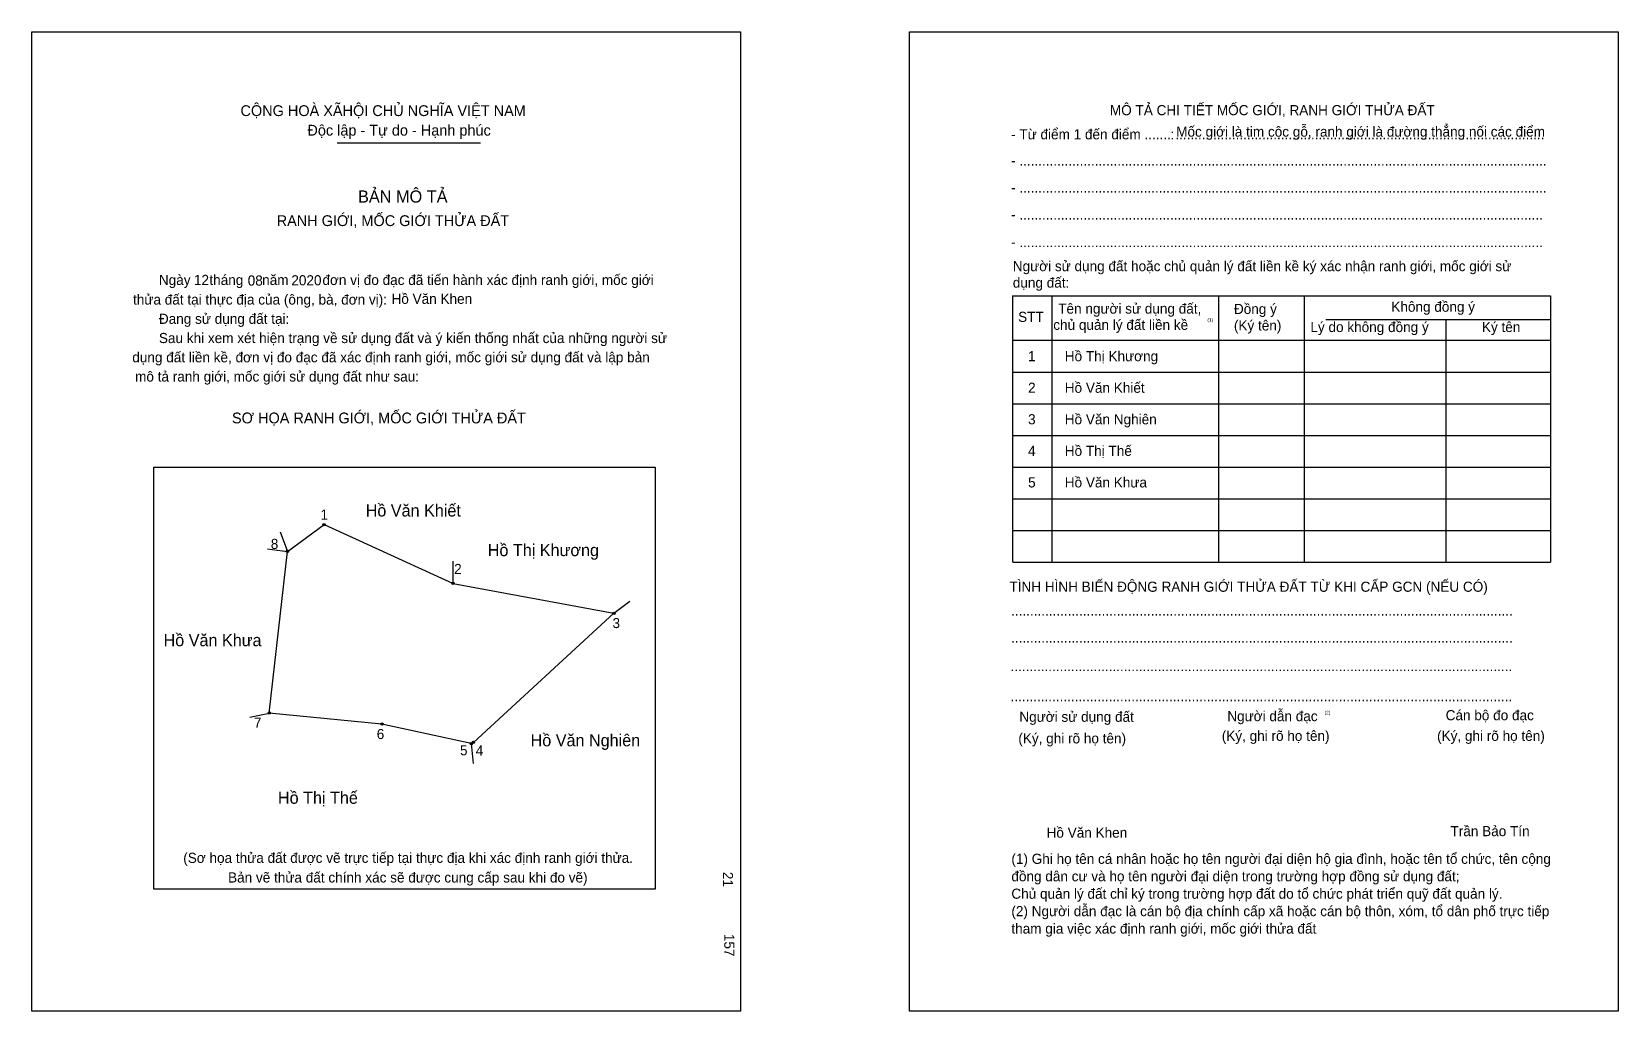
# Model space of a CAD drawing. Extents: x 547124 to 547668, y 1825997 to 1826333.
import ezdxf

# ---------------------------------------------------------------- set-up
doc = ezdxf.new("R2010")
doc.units = 0
for name, color, linetype in [('bmtKhungInTrang1', 7, 'Continuous'), ('bmtKhungInTrang2', 7, 'Continuous'), ('bmtNoiDung', 7, 'Continuous'), ('bmtTemplate', 7, 'Continuous'), ('CanhThua', 7, 'Continuous'), ('MocDinhThua', 7, 'Continuous'), ('RauThua', 7, 'Continuous'), ('SoHieuDinhThua', 7, 'Continuous'), ('TenChuLanCan', 7, 'Continuous')]:
    doc.layers.add(name, color=color, linetype=linetype)

msp = doc.modelspace()

# ---------------------------------------------------------------- linework, layer by layer
at = {"layer": 'bmtKhungInTrang1'}
msp.add_lwpolyline([(547124.43, 1826332.81), (547367.34, 1826332.81), (547367.34, 1825996.84), (547124.43, 1825996.84)], close=True, dxfattribs=at)
at = {"layer": 'bmtKhungInTrang2'}
msp.add_lwpolyline([(547425.26, 1826332.81), (547668.17, 1826332.81), (547668.17, 1825996.84), (547425.26, 1825996.84)], close=True, dxfattribs=at)
at = {"layer": 'bmtTemplate'}
for p, q in [((547229.11, 1826294.74), (547278.23, 1826294.74)), ((547473.99, 1826242.19), (547473.99, 1826150.86)), ((547531.14, 1826242.19), (547531.14, 1826150.86)), ((547560.53, 1826242.3), (547560.53, 1826150.86)), ((547644.92, 1826242.19), (547644.92, 1826150.86)), ((547567.99, 1826234.15), (547644.92, 1826234.15)), ((547460.67, 1826226.97), (547644.92, 1826226.97)), ((547460.67, 1826216.1), (547644.92, 1826216.1)), ((547460.67, 1826205.22), (547644.92, 1826205.22)), ((547460.67, 1826194.35), (547644.92, 1826194.35)), ((547460.67, 1826183.48), (547644.92, 1826183.48)), ((547460.67, 1826172.6), (547644.92, 1826172.6)), ((547460.67, 1826161.73), (547644.92, 1826161.73)), ((547460.67, 1826150.86), (547644.92, 1826150.86))]:
    msp.add_line(p, q, dxfattribs=at)
for points in [[(547460.55, 1826242.19), (547644.92, 1826242.19)], [(547460.55, 1826242.19), (547460.55, 1826150.86)], [(547609.06, 1826234.04), (547609.06, 1826150.86)]]:
    msp.add_lwpolyline(points, dxfattribs=at)
msp.add_lwpolyline([(547166.22, 1826038.68), (547166.22, 1826183.47), (547338.1, 1826183.47), (547338.1, 1826038.68)], close=True, dxfattribs=at)
at = {"layer": 'CanhThua'}
for p, q in [((547212.08, 1826154.55), (547224.64, 1826163.76)), ((547224.64, 1826163.76), (547268.85, 1826143.61)), ((547205.86, 1826099.12), (547212.08, 1826154.55)), ((547268.85, 1826143.61), (547323.94, 1826133.36)), ((547323.94, 1826133.36), (547275.8, 1826089.08)), ((547244.45, 1826095.35), (547205.86, 1826099.12)), ((547275.06, 1826088.66), (547244.45, 1826095.35)), ((547275.8, 1826089.08), (547275.06, 1826088.66))]:
    msp.add_line(p, q, dxfattribs=at)
at = {"layer": 'MocDinhThua'}
for centre in [(547224.64, 1826163.76), (547212.08, 1826154.55), (547268.85, 1826143.61), (547323.94, 1826133.36), (547205.86, 1826099.12), (547244.45, 1826095.35), (547275.06, 1826088.66), (547275.8, 1826089.08)]:
    msp.add_circle(centre, 0.414, dxfattribs=at)
at = {"layer": 'RauThua'}
for p, q in [((547209.54, 1826161.25), (547212.08, 1826154.55)), ((547205.24, 1826155.42), (547212.08, 1826154.55)), ((547268.85, 1826143.61), (547268.9, 1826151.18)), ((547323.94, 1826133.36), (547329.44, 1826137.47)), ((547199.14, 1826097.71), (547205.86, 1826099.12)), ((547275.06, 1826088.66), (547275.67, 1826081.81))]:
    msp.add_line(p, q, dxfattribs=at)

# ---------------------------------------------------------------- texts
at = {"layer": 'bmtNoiDung'}
for s, height, p in [('12', 3.476, (547180.02, 1826245.94)), ('08', 3.476, (547198.45, 1826245.74)), ('2020', 3.476, (547213.4, 1826245.82)), ('Hồ Văn Khen', 3.4756, (547247.73, 1826239.47)), ('1', 3.48, (547465.9, 1826219.8)), ('Hồ Thị Khương ', 3.4756, (547478.48, 1826219.8)), ('2', 3.48, (547465.9, 1826208.97)), ('Hồ Văn Khiết ', 3.4756, (547478.48, 1826208.97)), ('3', 3.48, (547465.9, 1826198.15)), ('Hồ Văn Nghiên ', 3.4756, (547478.48, 1826198.15)), ('4', 3.48, (547465.9, 1826187.33)), ('Hồ Thị Thế ', 3.4756, (547478.48, 1826187.33)), ('5', 3.48, (547465.9, 1826176.51)), ('Hồ Văn Khưa ', 3.4756, (547478.48, 1826176.51)), ('Hồ Văn Khen', 3.4756, (547472.24, 1826056.38))]:
    msp.add_text(s, height=height, dxfattribs=at).set_placement(p)
for s, p in [('21', (547361.29, 1826044.66)), ('157', (547361.78, 1826023.39))]:
    msp.add_text(s, height=3.476, rotation=270, dxfattribs=at).set_placement(p)
at = {"layer": 'bmtTemplate'}
for s, height, p in [('CỘNG HOÀ XÃHỘI CHỦ NGHĨA VIỆT NAM', 3.7073, (547195.98, 1826303.88)), ('MÔ TẢ CHI TIẾT MỐC GIỚI, RANH GIỚI THỬA ĐẤT', 3.4743, (547493.95, 1826304.17)), ('Độc lập - Tự do - Hạnh phúc', 3.7073, (547218.91, 1826297.17)), ('Mốc giới là tim cộc gỗ, ranh giới là đường thẳng nối các điểm', 3.4743, (547516.67, 1826296.81)), ('- Từ điểm 1 đến điểm .......', 3.4743, (547460.08, 1826295.89)), (':', 3.47, (547514.67, 1826295.89)), ('..................................................................................................', 3.4743, (547516.38, 1826295.89)), ('- ............................................................................................................................................', 3.47427, (547460.08, 1826286.89)), ('BẢN MÔ TẢ', 4.171, (547236.26, 1826274.2)), ('- ............................................................................................................................................', 3.47427, (547460.08, 1826277.64)), ('RANH GIỚI, MỐC GIỚI THỬA ĐẤT', 3.7073, (547208.38, 1826266.15)), ('- ...........................................................................................................................................', 3.47427, (547460.08, 1826268.4)), ('- ...........................................................................................................................................', 3.47427, (547460.08, 1826258.94)), ('Người sử dụng đất hoặc chủ quản lý đất liền kề ký xác nhận ranh giới, mốc giới sử', 3.4743, (547460.67, 1826250.68)), ('Ngày     tháng     năm         đơn vị đo đạc đã tiến hành xác định ranh giới, mốc giới ', 3.4756, (547168.01, 1826245.94)), ('dụng đất:', 3.474, (547460.67, 1826245.02)), ('thửa đất tại thực địa của (ông, bà, đơn vị):', 3.4756, (547159.15, 1826239.22)), ('Đang sử dụng đất tại:', 3.4756, (547168.01, 1826232.62)), ('STT', 3.474, (547462.49, 1826233.28)), ('Tên người sử dụng đất,', 3.4743, (547476.24, 1826236.11)), ('Đồng ý', 3.474, (547536.45, 1826236)), ('Không đồng ý', 3.4743, (547590.4, 1826236.76)), ('Sau khi xem xét hiện trạng về sử dụng đất và ý kiến thống nhất của những người sử ', 3.4756, (547168.01, 1826226.02)), ('chủ quản lý đất liền kề', 3.4743, (547474.53, 1826230.55)), ('(1)', 1.159, (547527.37, 1826233.4)), ('(Ký tên)', 3.474, (547536.45, 1826230.34)), ('Lý do không đồng ý', 3.4743, (547562.66, 1826229.8)), ('Ký tên', 3.474, (547621.45, 1826229.8)), ('dụng đất liền kề, đơn vị đo đạc đã xác định ranh giới, mốc giới sử dụng đất và lập bản', 3.4756, (547158.89, 1826219.42)), ('mô tả ranh giới, mốc giới sử dụng đất như sau:', 3.4756, (547159.85, 1826212.82)), ('SƠ HỌA RANH GIỚI, MỐC GIỚI THỬA ĐẤT', 3.7073, (547193.06, 1826198.48)), ('TÌNH HÌNH BIẾN ĐỘNG RANH GIỚI THỬA ĐẤT TỪ KHI CẤP GCN (NẾU CÓ)', 3.4743, (547459.5, 1826140.72)), ('.....................................................................................................................................', 3.47948, (547460.08, 1826132.54)), ('.....................................................................................................................................', 3.47948, (547460.08, 1826123.3)), ('.....................................................................................................................................', 3.47948, (547459.9, 1826113.51)), ('.....................................................................................................................................', 3.47948, (547459.9, 1826103.18)), ('Người sử dụng đất', 3.4743, (547462.92, 1826096.12)), ('Người dẫn đạc', 3.4743, (547534.18, 1826096.34)), ('(2)', 1.159, (547567.54, 1826098.73)), ('Cán bộ đo đạc', 3.4743, (547609.02, 1826096.66)), ('(Ký, ghi rõ họ tên)', 3.4743, (547462.56, 1826088.72)), ('(Ký, ghi rõ họ tên)', 3.4743, (547532.29, 1826089.59)), ('(Ký, ghi rõ họ tên)', 3.4743, (547606.07, 1826089.59)), ('Trần Bảo Tín', 3.4743, (547610.68, 1826056.9)), ('(Sơ họa thửa đất được vẽ trực tiếp tại thực địa khi xác định ranh giới thửa.', 3.4756, (547176.36, 1826047.73)), ('(1) Ghi họ tên cá nhân hoặc họ tên người đại diện hộ gia đình, hoặc tên tổ chức, tên cộng', 3.4743, (547460.18, 1826047.4)), ('đồng dân cư và họ tên người đại diện trong trường hợp đồng sử dụng đất;', 3.4743, (547460.18, 1826041.42)), ('Bản vẽ thửa đất chính xác sẽ được cung cấp sau khi đo vẽ)', 3.4756, (547191.72, 1826041.01)), ('Chủ quản lý đất chỉ ký trong trường hợp đất do tổ chức phát triển quỹ đất quản lý.', 3.4743, (547460.18, 1826035.44)), ('(2) Người dẫn đạc là cán bộ địa chính cấp xã hoặc cán bộ thôn, xóm, tổ dân phố trực tiếp', 3.4743, (547460.18, 1826029.46)), ('tham gia việc xác định ranh giới, mốc giới thửa đất', 3.4743, (547460.18, 1826023.48))]:
    msp.add_text(s, height=height, dxfattribs=at).set_placement(p)
at = {"layer": 'SoHieuDinhThua'}
for s, p in [('1', (547223.39, 1826165.46)), ('8', (547206.37, 1826155.42)), ('2', (547269.2, 1826146.83)), ('3', (547323.49, 1826128.27)), ('7', (547200.61, 1826094.14)), ('6', (547242.68, 1826090.21)), ('5', (547271.22, 1826084.65)), ('4', (547276.61, 1826084.56))]:
    msp.add_text(s, height=3.45, dxfattribs=at).set_placement(p)
at = {"layer": 'TenChuLanCan'}
for s, p in [('Hồ Văn Khiết', (547238.88, 1826166.54)), ('Hồ Thị Khương', (547280.72, 1826152.95)), ('Hồ Văn Khưa', (547169.61, 1826122.06)), ('Hồ Văn Nghiên', (547295.41, 1826087.72)), ('Hồ Thị Thế', (547208.82, 1826068.01))]:
    msp.add_text(s, height=4.141, dxfattribs=at).set_placement(p)

doc.saveas('drawing.dxf')
